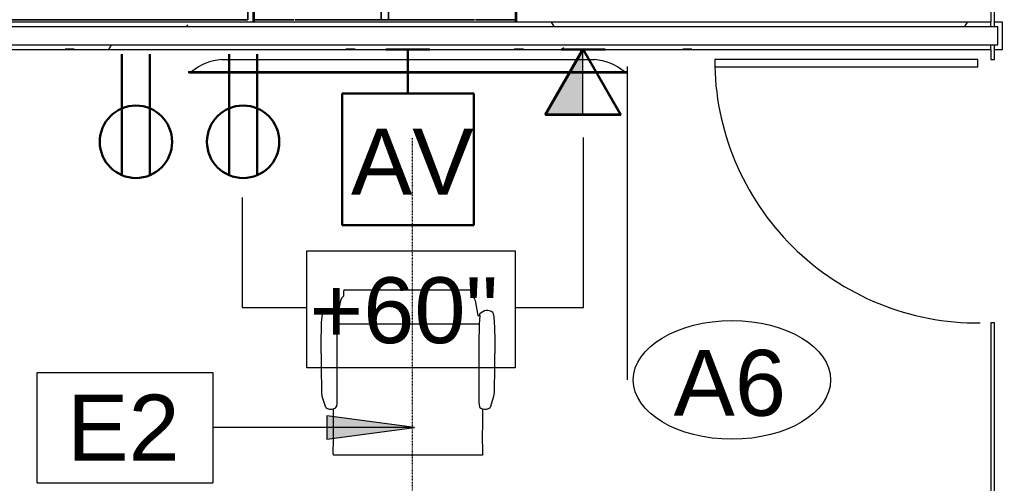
# Model space of a CAD drawing. Header units: inches. Extents: x 920 to 3122, y -545 to 2052.
# Drawn here: x 2530.3 to 2664.7, y 1476.6 to 1540 of the extents above; entities that cross this region are included whole.
import ezdxf

# ---------------------------------------------------------------- set-up
doc = ezdxf.new("R2010")
doc.units = ezdxf.units.IN
doc.header["$MEASUREMENT"] = 0
doc.linetypes.add('Dash 1_16_', pattern=[0.125, 0.0625, -0.0625])
for name, color, linetype, lineweight in [('A-ANNO-KEYN', 231, 'Continuous', 9), ('A-ANNO-NOTE', 131, 'Continuous', 9), ('A-DETL', 90, 'Continuous', 9), ('A-DOOR', 31, 'Continuous', 13), ('A-WALL', 113, 'Continuous', 13), ('A-WALL-PATT', 111, 'Continuous', 13), ('G-ANNO-TEXT', 231, 'Continuous', 9), ('I-FURN', 30, 'Continuous', 9), ('I-FURN-PNLS', 30, 'Continuous', 9), ('I-WALL', 2, 'Continuous', 13), ('Q-SPCQ', 91, 'Continuous', 9), ('Q-SPCQ-IDEN', 132, 'Continuous', 9)]:
    doc.layers.add(name, color=color, linetype=linetype, lineweight=lineweight)
doc.styles.add('Arial_1', font='arial.ttf', dxfattribs={"height": 9})
doc.styles.add('Swis721 Lt BT', font='swissl.ttf', dxfattribs={"height": 9})
pattern_1 = [(0, (1837.652, 0), (30.72, 7.68), [1.267, -21.773, 1.267, -21.773, -122.88]), (0, (1837.652, 0), (30.72, 7.68), [-46.08, 1.267, -44.813, 1.267, -21.773, -53.76]), (0, (1837.652, 0), (30.72, 7.68), [-115.2, 1.267, -14.093, 1.267, -37.133]), (120, (1849.172, 3.84), (-22.011075, 22.7643), [1.267, -21.773, 1.267, -21.773, -122.88]), (120, (1849.172, 3.84), (-22.011075, 22.7643), [-46.08, 1.267, -44.813, 1.267, -21.773, -53.76]), (120, (1849.172, 3.84), (-22.011075, 22.7643), [-115.2, 1.267, -14.093, 1.267, -37.133]), (240, (1853.012, 19.2), (-8.708925, -30.4443), [1.267, -21.773, 1.267, -21.773, -122.88]), (240, (1853.012, 19.2), (-8.708925, -30.4443), [-46.08, 1.267, -44.813, 1.267, -21.773, -53.76]), (240, (1853.012, 19.2), (-8.708925, -30.4443), [-115.2, 1.267, -14.093, 1.267, -37.133])]

# ---------------------------------------------------------------- blocks, each defined once
blk = doc.blocks.new('Zira Wksta 12 - Type 1-V8-Level 07  POWER _ SIGNAL')
at = {"layer": 'I-FURN-PNLS'}
for p, q in [((-36.3, 0), (-0.69, 0)), ((-0.69, 0), (-36.3, 0)), ((-36.3, 0), (-0.69, 0)), ((-0.69, 0), (-1, 0)), ((-1, 0), (-1, -0.12)), ((-1, -0.12), (-1, 0)), ((-1, 0), (-0.69, 0)), ((-36.35, -0.12), (-0.69, -0.12)), ((-0.69, -0.12), (-36.35, -0.12)), ((-0.69, -0.12), (-36.35, -0.12)), ((-36.35, -0.12), (-0.69, -0.12)), ((-36.3, 0), (-0.69, 0)), ((-1, -0.12), (-1, -3.57)), ((-1, -3.57), (-1, -0.12)), ((-1, -3.6), (-1, -5.58)), ((-1, -5.58), (-1, -3.6)), ((-1, -5.74), (-1, -30.26)), ((-1, -17.5), (-1, -5.74)), ((-1, -17.5), (-2.56, -17.5)), ((-2.56, -17.5), (-1, -17.5)), ((-2.56, -18.5), (-1, -18.5)), ((-1, -18.5), (-2.56, -18.5)), ((-1, -18.5), (-1, -17.5)), ((-1, -17.5), (-1, -18.5)), ((-1, -18.5), (-1, -17.5)), ((-1, -30.26), (-1, -18.5)), ((-1, -30.42), (-1, -32.4)), ((-1, -32.4), (-1, -30.42)), ((-1, -32.44), (-1, -35.87)), ((-1, -35.87), (-1, -32.44)), ((-0.69, -35.87), (-51, -35.87)), ((-51, -35.87), (-0.69, -35.87)), ((-51, -35.87), (-0.69, -35.87)), ((-0.69, -35.87), (-51, -35.87)), ((-0.69, -36), (-51, -36)), ((-0.69, -36), (-51, -36)), ((-51, -36), (-0.69, -36)), ((-0.69, -36), (-24, -36)), ((-0.69, -36), (-24, -36)), ((-24, -36), (-0.69, -36)), ((-24, -36), (-0.69, -36)), ((-0.69, -36), (-23, -36)), ((-23, -36), (-1, -36)), ((-1, -35.88), (-1, -36)), ((-1, -36), (-1, -35.88)), ((-1, -36), (-0.69, -36)), ((-1, -36), (-0.69, -36)), ((-0.69, -36), (-1, -36)), ((-1, -36.75), (-23, -36.75)), ((-23, -36.75), (-1, -36.75)), ((-23, -36.75), (-1, -36.75)), ((-1, -36.75), (-23, -36.75)), ((-1, -36.75), (-22, -36.75)), ((-22, -36.75), (-1, -36.75)), ((-1, -36.75), (-1, -83.25)), ((-1, -83.25), (-1, -36.75)), ((-1, -83.25), (-1, -36.75)), ((-1, -36.75), (-1, -83.25)), ((-1, -36.75), (-1, -83.25)), ((-1, -83.25), (-1, -36.75))]:
    blk.add_line(p, q, dxfattribs=at)
blk = doc.blocks.new('HermanMiller_Collection_Eames_AluminumGroup_MgmtChair - Casters Pneumatic Hgt Adj-7418678-Level 07  POWER _ SIGNAL')
at = {"layer": 'I-FURN'}
for p, q in [((-7.1, 11.63), (-6.49, 11.73)), ((-6.49, 11.73), (-5.72, 11.8)), ((-5.72, 11.8), (-5.07, 11.83)), ((-5.07, 11.83), (-3.21, 11.88)), ((-3.21, 11.88), (3.79, 11.79)), ((3.79, 11.79), (4.38, 11.72)), ((4.38, 11.72), (5.89, 11.24)), ((-8.72, 9.18), (-6.65, 9.58)), ((-6.65, 9.83), (-6.88, 9.85)), ((-6.65, 9.58), (-6.65, 9.83)), ((-6.65, 9.83), (-5.49, 9.76)), ((-5.49, 9.76), (-2.81, 9.72)), ((-5.49, 9.76), (-5.49, -9.76)), ((-2.81, 9.72), (5.28, 9.72)), ((5.28, 9.72), (5.78, 9.77)), ((12.44, 10.17), (12.44, -10.17)), ((-10.2, -8.71), (-10.2, 8.71)), ((-9.36, 8.77), (-9.1, 9.03)), ((-9.1, 9.03), (-8.72, 9.18)), ((-9.1, -9.03), (-9.36, -8.77)), ((-8.96, -9.1), (-9.1, -9.03)), ((-8.72, -9.18), (-8.96, -9.1)), ((-6.65, -9.58), (-8.72, -9.18)), ((-6.88, -9.85), (-6.65, -9.83)), ((-6.65, -9.83), (-6.65, -9.58)), ((-6.65, -9.83), (-5.49, -9.76)), ((-5.49, -9.76), (-2.81, -9.72)), ((-2.81, -9.72), (5.28, -9.72)), ((5.28, -9.72), (5.78, -9.77)), ((-6.49, -11.73), (-7.1, -11.63)), ((-5.72, -11.8), (-6.49, -11.73)), ((-5.07, -11.83), (-5.72, -11.8)), ((-3.21, -11.88), (-5.07, -11.83)), ((3.79, -11.79), (-3.21, -11.88)), ((4.38, -11.72), (3.79, -11.79)), ((5.89, -11.24), (4.38, -11.72))]:
    blk.add_line(p, q, dxfattribs=at)
for centre, radius, start, end in [((-6.03, 10.85), 1.32, 144.065, 229.935), ((5.03, 10.51), 1.12, 343.9109, 40.257), ((5.36, 10.43), 0.781, 302.3218, 343.1534), ((-6.03, -10.85), 1.32, 130.065, 215.935), ((5.36, -10.43), 0.781, 16.8466, 57.6782), ((5.03, -10.51), 1.12, 319.743, 16.0891)]:
    blk.add_arc(centre, radius, start, end, dxfattribs=at)
for points in [[(6.11, 10.2), (6.84, 10.2), (8.3, 10.18), (9.78, 10.17), (10.52, 10.17)], [(10.52, 10.17), (10.68, 10.17), (11, 10.19), (11.33, 10.21), (11.49, 10.21)], [(10.52, -10.17), (9.78, -10.17), (8.3, -10.18), (6.84, -10.2), (6.11, -10.2)], [(11.49, -10.21), (11.33, -10.21), (11, -10.19), (10.68, -10.17), (10.52, -10.17)]]:
    blk.add_open_spline(points, degree=3, dxfattribs=at)
for points, knots in [([(11.49, 10.21), (11.61, 10.22), (11.82, 10.22), (12.05, 10.21), (12.19, 10.21), (12.27, 10.2), (12.34, 10.19), (12.4, 10.19), (12.43, 10.18), (12.44, 10.17), (12.44, 10.17)], [-1, -1, -1, -1, -0.727273, -0.545455, -0.454545, -0.363636, -0.272727, -0.181818, -0.090909, 0, 0, 0, 0]), ([(-10.2, 8.71), (-10.2, 8.72), (-10.18, 8.72), (-10.13, 8.73), (-10.04, 8.74), (-9.82, 8.76), (-9.55, 8.77), (-9.36, 8.77)], [-1, -1, -1, -1, -0.888889, -0.777778, -0.666667, -0.444444, 0, 0, 0, 0]), ([(-9.36, -8.77), (-9.41, -8.77), (-9.55, -8.77), (-9.73, -8.76), (-9.88, -8.76), (-9.98, -8.75), (-10.07, -8.74), (-10.13, -8.73), (-10.18, -8.72), (-10.2, -8.72), (-10.2, -8.71)], [-1, -1, -1, -1, -0.888889, -0.666667, -0.555556, -0.444444, -0.333333, -0.222222, -0.111111, 0, 0, 0, 0]), ([(12.44, -10.17), (12.43, -10.18), (12.36, -10.2), (12.06, -10.21), (11.74, -10.22), (11.57, -10.22), (11.49, -10.21)], [-1, -1, -1, -1, -0.727273, -0.363636, -0.181818, 0, 0, 0, 0])]:
    blk.add_open_spline(points, degree=3, knots=knots, dxfattribs=at)
blk = doc.blocks.new('A-Flat_Screen_TV - OLED 65B6P 65_-7622165-Level 07  POWER _ SIGNAL')
at = {"layer": 'Q-SPCQ'}
for p, q in [((-29.94, 0.06), (29.94, 0.06)), ((-29.94, 0.06), (-29.94, 0)), ((29.94, 0), (29.94, 0.06)), ((-30, 0), (30, 0)), ((-30, 0), (-30, -0.19)), ((30, -0.19), (-30, -0.19)), ((30, -0.19), (30, 0)), ((25.5, -1.81), (-25.5, -1.81))]:
    blk.add_line(p, q, dxfattribs=at)
for centre, start, end in [((-24.9, 5.58), 231.0344, 265.3628), ((24.9, 5.58), 274.6372, 308.9656)]:
    blk.add_arc(centre, 7.41, start, end, dxfattribs=at)
blk = doc.blocks.new('Door - Glass Single - Patch - Short Handle-7789788-Level 07  POWER _ SIGNAL')
at = {"layer": 'A-DOOR', "lineweight": 20}
for p, q in [((17, 38), (17, 2)), ((18, 38), (17, 38)), ((18, 2), (18, 38)), ((17, 2), (18, 2))]:
    blk.add_line(p, q, dxfattribs=at)
at = {"layer": 'A-DOOR', "lineweight": 9}
blk.add_arc((18, 2), 36, 90, 180.5, dxfattribs=at)
blk = doc.blocks.new('Keynote Tag - Keynote Number - Boxed-135510-Level 07  POWER _ SIGNAL')
at = {"layer": 'A-ANNO-KEYN'}
for p, q in [((-0.125, -0.0792), (-0.125, 0.0781)), ((-0.125, 0.0781), (0.125, 0.0781)), ((0.125, 0.0781), (0.125, -0.0792)), ((-0.125, -0.0792), (0.125, -0.0792))]:
    blk.add_line(p, q, dxfattribs=at)
blk = doc.blocks.new('Appliance_Specialty Equipment Tag - Standard-3515593-Level 07  POWER _ SIGNAL')
at = {"layer": 'Q-SPCQ-IDEN'}
blk.add_ellipse((-0.0499, 0.0037), major_axis=(-0.1406, 0), ratio=0.600473, dxfattribs=at)

msp = doc.modelspace()

# ---------------------------------------------------------------- hatches: boundary and pattern name
at = {"layer": 'A-ANNO-KEYN'}
msp.add_hatch(color=256, dxfattribs=at).paths.add_polyline_path([(2584.3599, 1484.2841), (2572.3583, 1485.8523), (2572.3614, 1482.6926)], flags=0)
at = {"layer": 'A-ANNO-NOTE'}
msp.add_hatch(color=256, dxfattribs=at).paths.add_polyline_path([(2607.3628, 1527.0729), (2607.3628, 1536.0052), (2602.2058, 1527.0729)], flags=0)
at = {"layer": 'A-WALL-PATT', "lineweight": 9}
h = msp.add_hatch(dxfattribs=at)
h.set_pattern_fill('FP_2', color=256, style=0, pattern_type=2)
h.set_pattern_definition(pattern_1)
h.paths.add_polyline_path([(2664.7446, 1536.5625), (2664.7446, 1539.6875), (2663.6519, 1539.6875), (2663.6519, 1539.0625), (2664.1196, 1539.0625), (2664.1196, 1536.5625)], flags=0)
h.paths.add_polyline_path([(2581.7694, 1539.0625), (2663.1519, 1539.0625), (2663.1519, 1539.6875), (2498.7446, 1539.6875), (2498.7446, 1539.0625), (2577.2751, 1539.0625)], flags=0)
h = msp.add_hatch(dxfattribs=at)
h.set_pattern_fill('FP_2', color=256, style=0, pattern_type=2)
h.set_pattern_definition(pattern_1)
h.paths.add_polyline_path([(2663.1519, 1535.9375), (2663.1519, 1536.5625), (2498.7446, 1536.5625), (2498.7446, 1535.9375), (2642.5903, 1535.9375)], flags=0)
h.paths.add_polyline_path([(2664.7446, 1535.9375), (2664.7446, 1536.5625), (2663.6519, 1536.5625), (2663.6519, 1535.9375), (2664.2366, 1535.9375)], flags=0)

# ---------------------------------------------------------------- linework, layer by layer
at = {"layer": 'A-ANNO-KEYN'}
for p, q in [((2584.3599, 1484.2841), (2572.3583, 1485.8523)), ((2572.3583, 1485.8523), (2572.3614, 1482.6926)), ((2584.3599, 1484.2841), (2556.7609, 1484.2572)), ((2572.3614, 1482.6926), (2584.3599, 1484.2841))]:
    msp.add_line(p, q, dxfattribs=at)
at = {"layer": 'A-ANNO-NOTE', "lineweight": 30}
for p, q in [((2544.3361, 1535.2843), (2544.3361, 1518.7577)), ((2548.1686, 1535.2843), (2548.1686, 1518.7577)), ((2548.1686, 1535.2843), (2548.1686, 1518.7577)), ((2558.9934, 1535.2843), (2558.9934, 1518.7577)), ((2562.8259, 1535.2843), (2562.8259, 1518.7577)), ((2562.8259, 1535.2843), (2562.8259, 1518.7577)), ((2580.447, 1535.9375), (2586.447, 1535.9375)), ((2583.447, 1535.9375), (2583.447, 1529.9375)), ((2607.3628, 1536.0052), (2602.2058, 1527.0729)), ((2607.4019, 1535.9375), (2602.2449, 1527.0052)), ((2604.4019, 1535.9375), (2610.4019, 1535.9375)), ((2607.3628, 1536.0052), (2612.5199, 1527.0729)), ((2607.4019, 1535.9375), (2612.559, 1527.0052)), ((2592.447, 1529.9375), (2574.447, 1529.9375)), ((2574.447, 1529.9375), (2574.447, 1511.9375)), ((2592.447, 1511.9375), (2592.447, 1529.9375)), ((2612.5199, 1527.0729), (2602.2058, 1527.0729)), ((2612.559, 1527.0052), (2602.2449, 1527.0052)), ((2574.447, 1511.9375), (2592.447, 1511.9375))]:
    msp.add_line(p, q, dxfattribs=at)
at = {"layer": 'A-ANNO-NOTE'}
for p, q in [((2607.3628, 1536.0052), (2602.2058, 1527.0729)), ((2607.3628, 1527.0729), (2607.3628, 1536.0052)), ((2602.2058, 1527.0729), (2607.3628, 1527.0729))]:
    msp.add_line(p, q, dxfattribs=at)
at = {"layer": 'A-ANNO-NOTE', "lineweight": 30}
for centre in [(2546.2524, 1523.3218), (2560.9096, 1523.3218)]:
    msp.add_circle(centre, 4.95, dxfattribs=at)
at = {"layer": 'A-DETL', "linetype": 'Dash 1_16_', "lineweight": 13}
msp.add_line((2584.0846, 1423.9221), (2584.0846, 1523.9221), dxfattribs=at)
at = {"layer": 'A-DETL', "lineweight": 13}
for p, q in [((2607.4547, 1500.6919), (2607.4547, 1523.9221)), ((2560.7672, 1515.6919), (2560.7672, 1500.6919)), ((2560.7672, 1500.6919), (2569.655, 1500.6919)), ((2598.2047, 1500.6919), (2607.4547, 1500.6919))]:
    msp.add_line(p, q, dxfattribs=at)
at = {"layer": 'A-WALL'}
for p, q in [((2498.7446, 1539.0625), (2664.1196, 1539.0625)), ((2663.1519, 1539.0625), (2663.1519, 1539.6875)), ((2663.6519, 1539.0625), (2663.6519, 1539.6875)), ((2664.1196, 1536.5625), (2664.1196, 1539.0625)), ((2498.7446, 1536.5625), (2664.1196, 1536.5625)), ((2663.1519, 1535.9375), (2663.1519, 1536.5625)), ((2663.6519, 1535.9375), (2663.6519, 1536.5625))]:
    msp.add_line(p, q, dxfattribs=at)
at = {"layer": 'G-ANNO-TEXT', "color": 7, "flags": 128}
msp.add_lwpolyline([(2569.6263, 1508.4247), (2598.118, 1508.4247), (2598.118, 1492.4432), (2569.6263, 1492.4432)], close=True, dxfattribs=at)
at = {"layer": 'I-WALL'}
for p, q in [((2663.1519, 1621.3125), (2663.1519, 1539.6875)), ((2663.6519, 1539.6875), (2663.6519, 1621.3125)), ((2663.1519, 1539.6875), (2498.7446, 1539.6875)), ((2664.7446, 1539.6875), (2663.6519, 1539.6875)), ((2664.7446, 1535.9375), (2664.7446, 1539.6875)), ((2498.7446, 1535.9375), (2663.1519, 1535.9375)), ((2663.1519, 1535.9375), (2663.1519, 1534.5625)), ((2663.6519, 1535.9375), (2664.7446, 1535.9375)), ((2663.6519, 1534.5625), (2663.6519, 1535.9375)), ((2663.1519, 1534.5625), (2663.6519, 1534.5625)), ((2663.1519, 1498.5625), (2663.1519, 1320.6808)), ((2663.6519, 1498.5625), (2663.1519, 1498.5625)), ((2663.6519, 1320.7245), (2663.6519, 1498.5625))]:
    msp.add_line(p, q, dxfattribs=at)
at = {"layer": 'Q-SPCQ-IDEN'}
msp.add_line((2613.447, 1533.6257), (2613.447, 1490.7785), dxfattribs=at)

# ---------------------------------------------------------------- block references
at = {"layer": 'A-ANNO-KEYN', "xscale": 95.99999999999994, "yscale": 95.99999999999994, "zscale": 95.99999999999994}
msp.add_blockref('Keynote Tag - Keynote Number - Boxed-135510-Level 07  POWER _ SIGNAL', (2544.7609, 1484.311), dxfattribs=at)
at = {"layer": 'A-DOOR', "rotation": 90}
msp.add_blockref('Door - Glass Single - Patch - Short Handle-7789788-Level 07  POWER _ SIGNAL', (2663.4019, 1516.5625), dxfattribs=at)
at = {"layer": 'I-FURN'}
for name, p, rotation in [('Zira Wksta 12 - Type 1-V8-Level 07  POWER _ SIGNAL', (2598.2877, 1539), 269.9999999999998), ('HermanMiller_Collection_Eames_AluminumGroup_MgmtChair - Casters Pneumatic Hgt Adj-7418678-Level 07  POWER _ SIGNAL', (2583.447, 1492.9096), 270.0000000000002)]:
    msp.add_blockref(name, p, dxfattribs=dict(at, rotation=rotation))
at = {"layer": 'Q-SPCQ', "rotation": 180}
msp.add_blockref('A-Flat_Screen_TV - OLED 65B6P 65_-7622165-Level 07  POWER _ SIGNAL', (2583.447, 1532.7507), dxfattribs=at)
at = {"layer": 'Q-SPCQ-IDEN', "xscale": 95.99999999999994, "yscale": 95.99999999999994, "zscale": 95.99999999999994}
msp.add_blockref('Appliance_Specialty Equipment Tag - Standard-3515593-Level 07  POWER _ SIGNAL', (2632.5558, 1490.4187), dxfattribs=at)

# ---------------------------------------------------------------- texts
at = {"layer": 'A-ANNO-KEYN', "insert": (2536.8531, 1488.7628), "char_height": 9, "width": 18.786, "attachment_point": 1, "style": 'Arial_1'}
msp.add_mtext('E2', dxfattribs=at)
at = {"layer": 'A-ANNO-NOTE', "insert": (2575.6559, 1525.0951), "char_height": 9, "width": 18.18, "attachment_point": 1, "style": 'Swis721 Lt BT'}
msp.add_mtext('AV', dxfattribs=at)
at = {"layer": 'G-ANNO-TEXT', "color": 7, "insert": (2570.0013, 1504.7997), "char_height": 9, "width": 33.33, "attachment_point": 1, "style": 'Swis721 Lt BT'}
msp.add_mtext('+60"', dxfattribs=at)
at = {"layer": 'Q-SPCQ-IDEN', "insert": (2619.7767, 1494.875), "char_height": 9, "width": 18.786, "attachment_point": 1, "style": 'Arial_1'}
msp.add_mtext('A6', dxfattribs=at)

doc.saveas('drawing.dxf')
